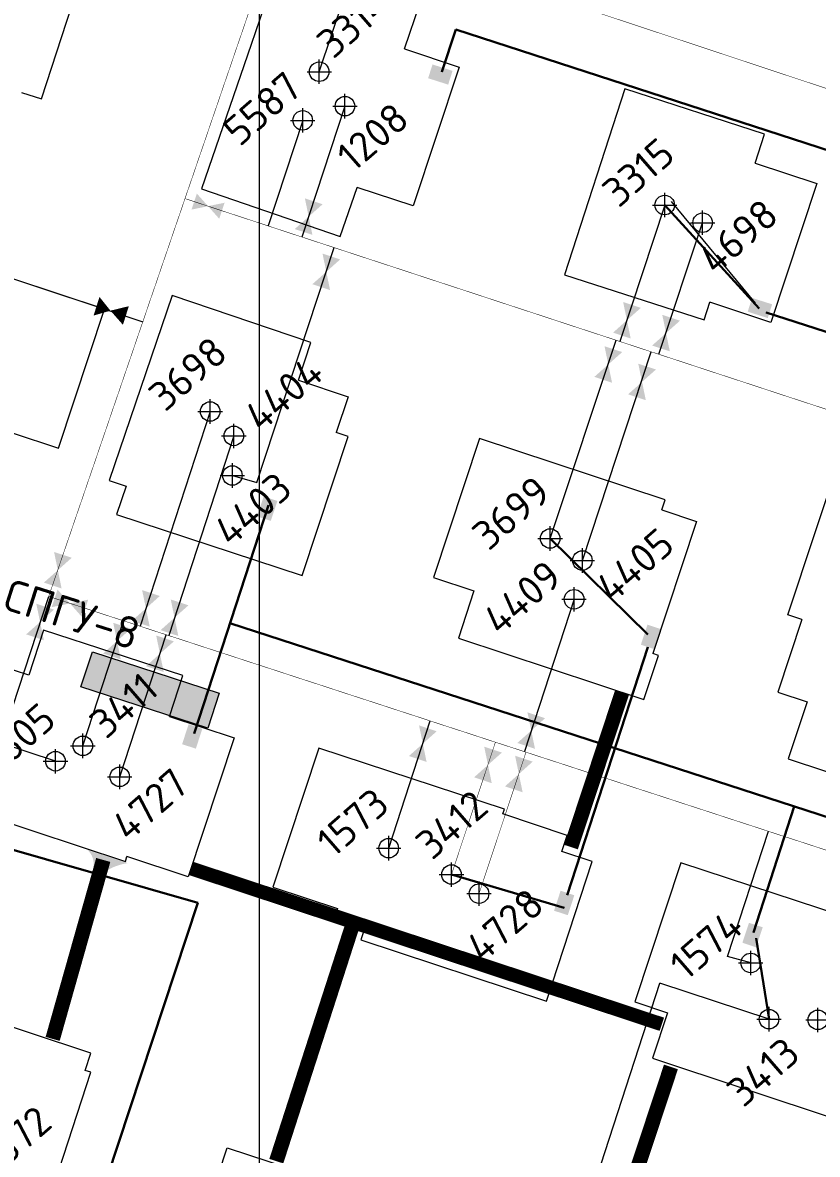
# Model space of a CAD drawing. Header units: millimetres. Extents: x 519 to 9564855, y -810 to 5021775.
# Drawn here: x 9538903.1 to 9539228.5, y 4997489.9 to 4997953.3 of the extents above; entities that cross this region are included whole.
import ezdxf

# ---------------------------------------------------------------- set-up
doc = ezdxf.new("R2010")
doc.units = ezdxf.units.MM
doc.header["$LTSCALE"] = 2
doc.header["$MEASUREMENT"] = 0
doc.header["$PDMODE"] = 2
doc.header["$PDSIZE"] = 5
doc.linetypes.add('1', pattern=[0])
for name, color, linetype in [('164 скв. на 2011 год (измененные)', 121, 'Continuous'), ('Existing roads', 41, 'Continuous'), ('GRID_PULKOVO', 7, 'Continuous'), ('OilColl&Flowlines', 3, 'Continuous'), ('Stage8 wlls text', 7, 'Continuous'), ('Скважины  2018 года', 7, 'Continuous'), ('Скважины на 2013 год.', 21, '1'), ('Скважины на 2020 год', 140, 'Continuous')]:
    doc.layers.add(name, color=color, linetype=linetype)
for name, color, linetype, lineweight in [('200 скв. на 2010 год', 61, 'Continuous', 0), ('Stage 11.Object 2.Frame&Text', 26, 'Continuous', 53), ('WELLS(drilled after 2000y)', 6, 'Continuous', 40), ('Электро', 1, 'Continuous', 30), ('Электроснаб', 1, 'Continuous', 18), ('Электроснабжене', 1, 'Continuous', 18)]:
    doc.layers.add(name, color=color, linetype=linetype, lineweight=lineweight)
doc.styles.add('Elect', font='isocpeur.ttf')

# ---------------------------------------------------------------- blocks, each defined once
blk = doc.blocks.new('92051501$0$VALVE')
at = {"layer": 'OilColl&Flowlines'}
for points in [[(-5.97, -3.45), (-5.97, 3.45), (0, 0)], [(5.97, -3.45), (0, 0), (5.97, 3.45)]]:
    blk.add_solid(points, dxfattribs=at)

msp = doc.modelspace()

# ---------------------------------------------------------------- hatches: boundary and pattern name
at = {"linetype": 'ByBlock', "lineweight": 0, "ltscale": 80}
msp.add_hatch(color=1, dxfattribs=at).paths.add_polyline_path([(9538931.6845, 4997695.65896), (9538927.01992, 4997681.30284), (9538978.9959, 4997664.41482), (9538983.66048, 4997678.77094)])
at = {"layer": 'Existing roads', "linetype": 'ByBlock', "lineweight": 0}
h = msp.add_hatch(color=256, dxfattribs=at)
edge = h.paths.add_edge_path()
edge.add_line((9538932.1137, 4997607.67443), (9538932.30357, 4997607.6116))
edge.add_line((9538932.30357, 4997607.6116), (9538937.2624, 4997605.97082))
edge.add_arc((9538949.7105, 4997585.41205), 24.03369, 98.4856886, 121.1944372, ccw=False)
edge.add_line((9538946.16403, 4997609.18264), (9538929.6461, 4997614.64812))
edge.add_arc((9538924.48354, 4997608.89796), 7.72763, -9.1101325, 48.0821332, ccw=False)
at = {"layer": 'Электро', "ltscale": 7.5}
for points in [[(9539070.93245, 4997936.17506), (9539069.13668, 4997930.54293), (9539077.34754, 4997927.92496), (9539079.1433, 4997933.55708)], [(9539201.76558, 4997840.58946), (9539199.96981, 4997834.95733), (9539208.18067, 4997832.33936), (9539209.97643, 4997837.97148)]]:
    msp.add_hatch(color=256, dxfattribs=at).paths.add_polyline_path(points)
at = {"layer": 'Электро'}
for points in [[(9538999.11577, 4997751.15093), (9539004.728, 4997749.29394), (9539007.43523, 4997757.4758), (9539001.82299, 4997759.33279)], [(9539156.24452, 4997698.62645), (9539161.85676, 4997696.76946), (9539164.56399, 4997704.95132), (9539158.95175, 4997706.80831)], [(9538968.41341, 4997657.89189), (9538974.02565, 4997656.0349), (9538976.73288, 4997664.21676), (9538971.12064, 4997666.07374)], [(9539120.68489, 4997589.70854), (9539126.29713, 4997587.85156), (9539129.00435, 4997596.03342), (9539123.39212, 4997597.8904)], [(9539197.80346, 4997576.56999), (9539203.41569, 4997574.713), (9539206.12292, 4997582.89486), (9539200.51069, 4997584.75185)]]:
    msp.add_hatch(color=256, dxfattribs=at).paths.add_polyline_path(points)
at = {"layer": 'Электроснаб', "lineweight": 0, "ltscale": 7.5}
for points in [[(9539070.93245, 4997936.17506), (9539069.13668, 4997930.54293), (9539077.34754, 4997927.92496), (9539079.1433, 4997933.55708)], [(9539201.76558, 4997840.58946), (9539199.96981, 4997834.95733), (9539208.18067, 4997832.33936), (9539209.97643, 4997837.97148)]]:
    msp.add_hatch(color=1, dxfattribs=at).paths.add_polyline_path(points)
at = {"layer": 'Электроснаб', "lineweight": 0}
for points in [[(9538999.11577, 4997751.15093), (9539004.728, 4997749.29394), (9539007.43523, 4997757.4758), (9539001.82299, 4997759.33279)], [(9539156.24452, 4997698.62645), (9539161.85676, 4997696.76946), (9539164.56399, 4997704.95132), (9539158.95175, 4997706.80831)], [(9538968.41341, 4997657.89189), (9538974.02565, 4997656.0349), (9538976.73288, 4997664.21676), (9538971.12064, 4997666.07374)], [(9539120.68489, 4997589.70854), (9539126.29713, 4997587.85156), (9539129.00435, 4997596.03342), (9539123.39212, 4997597.8904)], [(9539197.80346, 4997576.56999), (9539203.41569, 4997574.713), (9539206.12292, 4997582.89486), (9539200.51069, 4997584.75185)]]:
    msp.add_hatch(color=1, dxfattribs=at).paths.add_polyline_path(points)
at = {"layer": 'Электроснабжене', "lineweight": 0, "ltscale": 7.5}
for points in [[(9539070.93245, 4997936.17506), (9539069.13668, 4997930.54293), (9539077.34754, 4997927.92496), (9539079.1433, 4997933.55708)], [(9539201.76558, 4997840.58946), (9539199.96981, 4997834.95733), (9539208.18067, 4997832.33936), (9539209.97643, 4997837.97148)]]:
    msp.add_hatch(color=1, dxfattribs=at).paths.add_polyline_path(points)
at = {"layer": 'Электроснабжене', "lineweight": 0}
for points in [[(9538999.11577, 4997751.15093), (9539004.728, 4997749.29394), (9539007.43523, 4997757.4758), (9539001.82299, 4997759.33279)], [(9539156.24452, 4997698.62645), (9539161.85676, 4997696.76946), (9539164.56399, 4997704.95132), (9539158.95175, 4997706.80831)], [(9538968.41341, 4997657.89189), (9538974.02565, 4997656.0349), (9538976.73288, 4997664.21676), (9538971.12064, 4997666.07374)], [(9539120.68489, 4997589.70854), (9539126.29713, 4997587.85156), (9539129.00435, 4997596.03342), (9539123.39212, 4997597.8904)], [(9539197.80346, 4997576.56999), (9539203.41569, 4997574.713), (9539206.12292, 4997582.89486), (9539200.51069, 4997584.75185)]]:
    msp.add_hatch(color=1, dxfattribs=at).paths.add_polyline_path(points)

# ---------------------------------------------------------------- linework, layer by layer
at = {"color": 3, "linetype": 'ByBlock', "lineweight": 0, "ltscale": 80}
for points in [[(9539166, 4997878.6), (9539147.66947, 4997822.74438)], [(9539163.61288, 4997817.50527), (9539181.5, 4997871.4)], [(9539119.1, 4997742.1), (9539146.1387, 4997823.24741)], [(9539132.3, 4997733.1), (9539160.38474, 4997818.56606)], [(9538894.19407, 4997658.28732), (9538913.81972, 4997718.38891)], [(9538942.9, 4997644.5), (9538961.89694, 4997702.69469)], [(9539096.83834, 4997353.25615), (9539164.05894, 4997559.98422)], [(9539208.7, 4997545.3), (9539164.05894, 4997559.98422)]]:
    msp.add_lwpolyline(points, dxfattribs=at)
at = {"color": 1, "linetype": 'ByBlock', "lineweight": 0, "ltscale": 80}
msp.add_lwpolyline([(9538931.6845, 4997695.65896), (9538983.66048, 4997678.77094), (9538978.9959, 4997664.41482), (9538927.01992, 4997681.30284)], close=True, dxfattribs=at)
at = {"color": 3, "linetype": 'ByBlock', "lineweight": 0, "ltscale": 80, "const_width": 0.2}
for points in [[(9539078.7, 4997604.5), (9539096.70686, 4997658.75554)], [(9539090, 4997596.7), (9539109.21981, 4997654.67548)]]:
    msp.add_lwpolyline(points, dxfattribs=at)
at = {"layer": '164 скв. на 2011 год (измененные)', "color": 0, "linetype": 'ByBlock', "lineweight": 0}
for points in [[(9539202.96128, 4997895.8075), (9539206.80444, 4997907.68627), (9539149.71672, 4997926.22959), (9539124.99229, 4997850.11263), (9539182.08001, 4997831.56931), (9539184.48689, 4997838.82293)], [(9539164.85927, 4997753.83069), (9539166.21798, 4997757.92241), (9539090.23745, 4997783.06299), (9539071.38202, 4997726.0776), (9539087.90628, 4997720.61002)], [(9539123.94517, 4997613.89735), (9539126.08221, 4997620.46642), (9539099.74396, 4997629.31137), (9539099.74396, 4997629.31137), (9539099.74396, 4997629.31137)], [(9539032.00968, 4997590.63208), (9539032.00968, 4997590.63208), (9539031.3178, 4997588.53358), (9539043.77038, 4997584.24567), (9539043.77038, 4997584.24567)], [(9539167.15551, 4997547.93527), (9539160.98202, 4997529.2776), (9539236.96254, 4997504.13702), (9539238.90608, 4997510.01083)]]:
    msp.add_lwpolyline(points, dxfattribs=at)
for centre in [(9539166, 4997878.6), (9539119.1, 4997742.1), (9539078.7, 4997604.5), (9539208.7, 4997545.3)]:
    msp.add_circle(centre, 4, dxfattribs=at)
for p in [(9539166, 4997878.6), (9539119.1, 4997742.1), (9539078.7, 4997604.5), (9539208.7, 4997545.3)]:
    msp.add_point(p, dxfattribs=at)
at = {"layer": '200 скв. на 2010 год', "color": 0, "linetype": 'ByBlock', "lineweight": 0}
for points in [[(9539059.45879, 4997942.5586), (9539081.8759, 4997935.1015), (9539063.06023, 4997878.23631), (9539040.08462, 4997885.83852)], [(9539202.96131, 4997895.80761), (9539228.2759, 4997887.4015), (9539209.46023, 4997830.53631), (9539184.48689, 4997838.82293)], [(9539016.02428, 4997806.87339), (9539036.3759, 4997800.1015), (9539031.53302, 4997785.46522)], [(9539164.85977, 4997753.83217), (9539179.0759, 4997749.1015), (9539161.16216, 4997694.96214), (9539161.16216, 4997694.96214)], [(9538963.28356, 4997669.2787), (9538989.6759, 4997660.5015), (9538970.86023, 4997603.63631), (9538945.86212, 4997611.90773)], [(9539136.27562, 4997609.88603), (9539136.27562, 4997609.88603), (9539123.94517, 4997613.89735)], [(9539043.75354, 4997584.25146), (9539043.75354, 4997584.25146), (9539041.63663, 4997577.77394), (9539117.61361, 4997552.72404), (9539136.27562, 4997609.88603)]]:
    msp.add_lwpolyline(points, dxfattribs=at)
at = {"layer": '200 скв. на 2010 год', "color": 0, "linetype": 'ByBlock', "lineweight": 0, "elevation": 0.00005}
msp.add_lwpolyline([(9539222.11548, 4997708.89653), (9539212.28202, 4997679.17759), (9539224.2994, 4997675.20126)], dxfattribs=at)
at = {"layer": '200 скв. на 2010 год', "color": 0, "linetype": 'ByBlock', "lineweight": 0}
for centre in [(9539035.1, 4997919.1), (9539181.5, 4997871.4), (9538989.6, 4997784.1), (9539132.3, 4997733.1), (9538942.9, 4997644.5), (9539090, 4997596.7), (9539228.7, 4997545)]:
    msp.add_circle(centre, 4, dxfattribs=at)
for p in [(9539035.1, 4997919.1), (9539181.5, 4997871.4), (9538989.6, 4997784.1), (9539132.3, 4997733.1), (9538942.9, 4997644.5), (9539090, 4997596.7), (9539228.7, 4997545)]:
    msp.add_point(p, dxfattribs=at)
at = {"layer": 'Existing roads', "linetype": 'ByBlock', "lineweight": 0, "ltscale": 80, "const_width": 6}
for points in [[(9539127.59048, 4997615.75705), (9539148.55935, 4997679.12973)], [(9539140.13511, 4997439.86818), (9539168.54946, 4997525.74279)]]:
    msp.add_lwpolyline(points, dxfattribs=at)
at = {"layer": 'Existing roads', "linetype": 'ByBlock', "lineweight": 0, "const_width": 6, "flags": 128}
msp.add_lwpolyline([(9538915.43202, 4997537.21923), (9538936.14575, 4997610.4792)], dxfattribs=at)
at = {"layer": 'Existing roads', "lineweight": 0, "const_width": 5.7, "flags": 128}
msp.add_lwpolyline([(9539164.82134, 4997543.20311), (9538972.08126, 4997607.01985)], dxfattribs=at)
at = {"layer": 'Existing roads', "linetype": 'ByBlock', "lineweight": 0, "ltscale": 25, "const_width": 6}
msp.add_lwpolyline([(9539006.9994, 4997487.15647), (9539038.58522, 4997585.00022)], dxfattribs=at)
at = {"layer": 'GRID_PULKOVO', "lineweight": 0}
msp.add_line((9539000, 5010000), (9539000, 4992000), dxfattribs=at)
at = {"layer": 'OilColl&Flowlines', "color": 3, "linetype": 'ByBlock', "lineweight": 0, "ltscale": 5}
for p, q in [((9539035.1, 4997919.1), (9539017.4936, 4997865.52108)), ((9538989.6, 4997784.1), (9538962.95028, 4997702.36908))]:
    msp.add_line(p, q, dxfattribs=at)
at = {"layer": 'OilColl&Flowlines', "lineweight": 0}
msp.add_line((9538859.8773, 4997861.59551), (9538952.34185, 4997830.84913), dxfattribs=at)
at = {"layer": 'OilColl&Flowlines', "color": 3, "linetype": 'ByBlock', "lineweight": 0, "ltscale": 80, "const_width": 0.2}
for points in [[(9539050.68798, 4998117.95758), (9538913.81972, 4997718.38891)], [(9539378.65359, 4997837.51385), (9539344.37533, 4997849.45418), (9539355.78938, 4997885.35661), (9539010.08908, 4998000)], [(9538969.60839, 4997881.25649), (9539246.75417, 4997790.18446), (9539250.84175, 4997781.81017), (9539349.95304, 4997749.49329)], [(9538913.81972, 4997718.38891), (9539310.19978, 4997588.99549)]]:
    msp.add_lwpolyline(points, dxfattribs=at)
at = {"layer": 'OilColl&Flowlines', "lineweight": 0}
msp.add_lwpolyline([(9538945.40515, 4997833.38986, 8, 0, 0), (9538939.10238, 4997835.38136, 0, 8, 0), (9538933.3876, 4997837.18708, 8, 8, 0)], format="xyseb", dxfattribs=at)
for points in [[(9539025.93551, 4997878.94533), (9539020.23699, 4997873.86963), (9539018.69057, 4997881.34255)], [(9539021.78341, 4997866.39672), (9539014.53846, 4997868.79394), (9539020.23699, 4997873.86963)], [(9539033.15161, 4997856.35949), (9539027.45309, 4997851.2838), (9539025.90667, 4997858.75671)], [(9539028.9995, 4997843.81088), (9539021.75456, 4997846.2081), (9539027.45309, 4997851.2838)], [(9539156.22231, 4997836.51756), (9539150.52378, 4997831.44187), (9539148.97737, 4997838.91478)], [(9539152.0702, 4997823.96895), (9539144.82526, 4997826.36617), (9539150.52378, 4997831.44187)], [(9539172.24346, 4997831.25594), (9539166.54494, 4997826.18025), (9539164.99852, 4997833.65316)], [(9539168.09135, 4997818.70733), (9539160.84641, 4997821.10455), (9539166.54494, 4997826.18025)], [(9539148.59215, 4997818.42493), (9539142.89363, 4997813.34924), (9539141.34721, 4997820.82215)], [(9539144.44004, 4997805.87632), (9539137.1951, 4997808.27354), (9539142.89363, 4997813.34924)], [(9539162.4098, 4997811.27858), (9539156.71127, 4997806.20288), (9539155.16485, 4997813.6758)], [(9539158.25769, 4997798.72997), (9539151.01274, 4997801.12719), (9539156.71127, 4997806.20288)], [(9538923.24867, 4997734.19754), (9538917.55014, 4997729.12184), (9538916.00373, 4997736.59476)], [(9538919.09656, 4997721.64893), (9538911.85162, 4997724.04615), (9538917.55014, 4997729.12184)], [(9538915.02244, 4997713.96132), (9538917.41966, 4997721.20626), (9538922.49535, 4997715.50774)], [(9538959.30815, 4997718.54714), (9538953.60962, 4997713.47145), (9538952.0632, 4997720.94436)], [(9538915.98186, 4997712.98306), (9538910.28334, 4997707.90736), (9538908.73692, 4997715.38028)], [(9538927.57105, 4997709.80921), (9538922.49535, 4997715.50774), (9538929.96827, 4997717.05415)], [(9538971.02336, 4997714.72719), (9538965.32483, 4997709.65149), (9538963.77842, 4997717.12441)], [(9538955.15604, 4997705.99853), (9538947.91109, 4997708.39575), (9538953.60962, 4997713.47145)], [(9538966.87125, 4997702.17858), (9538959.62631, 4997704.5758), (9538965.32483, 4997709.65149)], [(9538911.82975, 4997700.43445), (9538904.58481, 4997702.83167), (9538910.28334, 4997707.90736)], [(9538947.4832, 4997705.16473), (9538941.78468, 4997700.08903), (9538940.23826, 4997707.56195)], [(9538965.05245, 4997699.98017), (9538959.35392, 4997694.90447), (9538957.80751, 4997702.37739)], [(9538943.3311, 4997692.61611), (9538936.08615, 4997695.01334), (9538941.78468, 4997700.08903)], [(9538960.90034, 4997687.43156), (9538953.6554, 4997689.82878), (9538959.35392, 4997694.90447)], [(9539117.04963, 4997668.51691), (9539111.3511, 4997663.44121), (9539109.80468, 4997670.91413)], [(9539072.6668, 4997663.1657), (9539066.96827, 4997658.09), (9539065.42185, 4997665.56292)], [(9539112.89752, 4997655.96829), (9539105.65257, 4997658.36551), (9539111.3511, 4997663.44121)], [(9539068.51469, 4997650.61708), (9539061.26974, 4997653.0143), (9539066.96827, 4997658.09)], [(9539099.34686, 4997654.45631), (9539093.64834, 4997649.38062), (9539092.10192, 4997656.85354)], [(9539111.98478, 4997650.74275), (9539106.28625, 4997645.66706), (9539104.73983, 4997653.13998)], [(9539095.19476, 4997641.9077), (9539087.94981, 4997644.30492), (9539093.64834, 4997649.38062)], [(9539107.83267, 4997638.19414), (9539100.58773, 4997640.59136), (9539106.28625, 4997645.66706)]]:
    msp.add_solid(points, dxfattribs=at)
at = {"layer": 'Stage8 wlls text', "color": 0, "linetype": 'ByBlock', "lineweight": 0}
for points in [[(9538860.75731, 4997797.89901), (9538917.76254, 4997779.03702), (9538936.61798, 4997836.02241), (9538860.63745, 4997861.16299), (9538852.64269, 4997837.00099)], [(9539224.2994, 4997675.20126), (9539216.58202, 4997651.8776), (9539292.56254, 4997626.73702), (9539311.41798, 4997683.72241), (9539298.79829, 4997687.89804)], [(9538928.80354, 4997524.32764), (9538931.11798, 4997531.32241), (9538855.13745, 4997556.46299), (9538836.28202, 4997499.4776), (9538838.8176, 4997498.63862)]]:
    msp.add_lwpolyline(points, dxfattribs=at)
at = {"layer": 'WELLS(drilled after 2000y)', "color": 0, "linetype": 'ByBlock', "lineweight": 0}
msp.add_line((9539216.39197, 4997710.79033), (9539241.53255, 4997786.77086), dxfattribs=at)
at = {"layer": 'WELLS(drilled after 2000y)', "color": 0, "lineweight": 0}
msp.add_line((9539222.11548, 4997708.89653, 0.00005), (9539216.39197, 4997710.79033), dxfattribs=at)
at = {"layer": 'Скважины  2018 года', "color": 3, "lineweight": 0, "ltscale": 50}
msp.add_line((9539017.8, 4997913.3), (9539003.5998, 4997870.08668), dxfattribs=at)
at = {"layer": 'Скважины  2018 года', "color": 3, "linetype": 'ByBlock', "lineweight": 0, "ltscale": 50}
for p, q in [((9538999.06999, 4997765.06849), (9539030.65749, 4997861.19533)), ((9538989, 4997767.9), (9538999.06999, 4997765.06849)), ((9539128.9, 4997717.2), (9539108.53855, 4997654.82533)), ((9539053, 4997615.3), (9539070.0084, 4997667.40303)), ((9539191.68686, 4997570.94622), (9539208.42419, 4997622.21889)), ((9539201.2, 4997568.3), (9539191.68686, 4997570.94622))]:
    msp.add_line(p, q, dxfattribs=at)
at = {"layer": 'Скважины  2018 года', "color": 0, "linetype": 'ByBlock', "lineweight": 0}
for points in [[(9538996.68673, 4997944.4077), (9538976.4186, 4997885.23614), (9539033.15451, 4997865.71598), (9539040.07844, 4997885.84057)], [(9538945.54681, 4997763.52555), (9538941.6178, 4997751.93358), (9539017.59478, 4997726.88368), (9539036.3822, 4997783.86642), (9539031.53302, 4997785.46522)], [(9539087.90628, 4997720.61002), (9539081.5178, 4997701.23358), (9539157.49478, 4997676.18368), (9539163.43785, 4997694.20916), (9539161.16216, 4997694.96214)], [(9538905.65888, 4997686.09411), (9538888.00522, 4997691.91632), (9538869.2178, 4997634.93358), (9538945.19478, 4997609.88368), (9538945.86145, 4997611.90795)], [(9539099.74396, 4997629.31137), (9539100.3822, 4997631.26642), (9539024.40522, 4997656.31632), (9539005.6178, 4997599.33358), (9539032.00968, 4997590.63208)], [(9539244.32788, 4997571.36295), (9539248.5822, 4997584.26642), (9539172.60522, 4997609.31632), (9539153.8178, 4997552.33358), (9539167.15551, 4997547.93527)]]:
    msp.add_lwpolyline(points, dxfattribs=at)
for centre in [(9539017.8, 4997913.3), (9538989, 4997767.9), (9539128.9, 4997717.2), (9538916.6, 4997650.9), (9539053, 4997615.3), (9539201.2, 4997568.3)]:
    msp.add_circle(centre, 4, dxfattribs=at)
for p in [(9539017.8, 4997913.3), (9538989, 4997767.9), (9539128.9, 4997717.2), (9538916.6, 4997650.9), (9539053, 4997615.3), (9539201.2, 4997568.3)]:
    msp.add_point(p, dxfattribs=at)
at = {"layer": 'Скважины на 2013 год.', "color": 3, "linetype": 'ByBlock', "lineweight": 0, "ltscale": 5}
for p, q in [((9539024.55646, 4997933.18877), (9539043.25601, 4997989.00097)), ((9538979.9, 4997794.1), (9538951.23096, 4997706.17647)), ((9538927.8, 4997657.2), (9538944.31487, 4997707.84879)), ((9538916.6, 4997650.9), (9538894.19407, 4997658.28732))]:
    msp.add_line(p, q, dxfattribs=at)
at = {"layer": 'Скважины на 2013 год.', "color": 0, "linetype": 'ByBlock', "lineweight": 0}
for points in [[(9538902.6724, 4997924.70793), (9538910.91178, 4997922.03582), (9538929.39691, 4997979.11734), (9538853.28822, 4998003.76418), (9538849.05022, 4997990.67736)], [(9539059.45879, 4997942.5586), (9539065.87552, 4997961.34432), (9539009.09647, 4997980.73863), (9538996.68673, 4997944.4077)], [(9539016.02428, 4997806.87339), (9539021.16766, 4997822.33084), (9538964.35333, 4997841.62159), (9538938.63234, 4997765.86916), (9538945.54681, 4997763.52555)], [(9538963.28356, 4997669.2787), (9538968.71157, 4997685.94445), (9538911.66057, 4997704.52355), (9538905.65888, 4997686.09411)], [(9538838.8176, 4997498.63862), (9538836.40309, 4997491.18266), (9538912.51178, 4997466.53582), (9538930.99691, 4997523.61734), (9538928.80354, 4997524.32764)]]:
    msp.add_lwpolyline(points, dxfattribs=at)
at = {"layer": 'Скважины на 2013 год.', "color": 0, "linetype": 'ByBlock', "lineweight": 0, "ltscale": 200}
msp.add_lwpolyline([(9539040.00984, 4997885.64117), (9539040.01644, 4997885.63891), (9539040.08462, 4997885.83852)], dxfattribs=at)
at = {"layer": 'Скважины на 2013 год.', "color": 0, "linetype": 'ByBlock', "lineweight": 0}
for centre in [(9539024.55646, 4997933.18877), (9538979.9, 4997794.1), (9538927.8, 4997657.2)]:
    msp.add_circle(centre, 4, dxfattribs=at)
for p in [(9539024.55646, 4997933.18877), (9538979.9, 4997794.1), (9538927.8, 4997657.2)]:
    msp.add_point(p, dxfattribs=at)
at = {"layer": 'Скважины на 2020 год', "color": 0, "linetype": 'ByBlock', "lineweight": 0}
msp.add_lwpolyline([(9538979.85711, 4997471.4668), (9538986.83745, 4997492.56299), (9539062.25382, 4997467.92128), (9539043.44854, 4997410.36737), (9538998.53214, 4997425.37207)], dxfattribs=at)
at = {"layer": 'Электро', "ltscale": 25}
for p, q in [((9539074.80498, 4997933.14391), (9539080.44547, 4997950.50357)), ((9539281.08768, 4997885.31097, 0), (9539080.44547, 4997950.50357, 0)), ((9539258.94484, 4997817.94649), (9539207.4749, 4997834.67008)), ((9539202.30387, 4997580.82404), (9539219.0391, 4997632.32979, 0))]:
    msp.add_line(p, q, dxfattribs=at)
at = {"layer": 'Электро', "ltscale": 2}
for p, q in [((9539166, 4997878.6), (9539204.6031, 4997836.21114)), ((9539119.1, 4997742.1), (9539159.12688, 4997702.83367)), ((9539078.7, 4997604.5), (9539124.83796, 4997590.92508))]:
    msp.add_line(p, q, dxfattribs=at)
at = {"layer": 'Электро'}
for p, q in [((9538973.33184, 4997662.21895, 0), (9539003.73643, 4997755.79466, 0)), ((9538452.92742, 4997742.98135, 0), (9538974.87953, 4997592.85868)), ((9539317.90504, 4997600.2063, 0), (9538988.01051, 4997707.39553, 0)), ((9539159.04746, 4997697.6492, 0), (9539126.03723, 4997596.05417, 0)), ((9538937.68193, 4997480.43912), (9538974.87953, 4997592.85868))]:
    msp.add_line(p, q, dxfattribs=at)
at = {"layer": 'Электро', "ltscale": 0.05}
msp.add_line((9539208.7, 4997545.3), (9539203.46542, 4997578.44492), dxfattribs=at)
at = {"layer": 'Электроснаб', "color": 1, "lineweight": 0, "ltscale": 25}
for p, q in [((9539074.80498, 4997933.14391), (9539080.44547, 4997950.50357)), ((9539281.08768, 4997885.31097, 0), (9539080.44547, 4997950.50357, 0)), ((9539258.94484, 4997817.94649), (9539207.4749, 4997834.67008)), ((9539202.30387, 4997580.82404), (9539219.0391, 4997632.32979, 0))]:
    msp.add_line(p, q, dxfattribs=at)
at = {"layer": 'Электроснаб', "color": 1, "lineweight": 0, "ltscale": 2}
for p, q in [((9539168.6, 4997880.1), (9539203.07214, 4997838.46395)), ((9539119.1, 4997742.1), (9539159.12688, 4997702.83367)), ((9539078.7, 4997604.5), (9539124.83796, 4997590.92508))]:
    msp.add_line(p, q, dxfattribs=at)
at = {"layer": 'Электроснаб', "color": 1, "lineweight": 0}
for p, q in [((9538973.33184, 4997662.21895, 0), (9539003.73643, 4997755.79466, 0)), ((9538452.92742, 4997742.98135, 0), (9538974.87953, 4997592.85868)), ((9539317.90504, 4997600.2063, 0), (9538988.01051, 4997707.39553, 0)), ((9539159.04746, 4997697.6492, 0), (9539126.03723, 4997596.05417, 0)), ((9538937.68193, 4997480.43912), (9538974.87953, 4997592.85868))]:
    msp.add_line(p, q, dxfattribs=at)
at = {"layer": 'Электроснабжене', "color": 1, "lineweight": 0, "ltscale": 25}
for p, q in [((9539074.80498, 4997933.14391), (9539080.44547, 4997950.50357)), ((9539281.08768, 4997885.31097, 0), (9539080.44547, 4997950.50357, 0)), ((9539258.94484, 4997817.94649), (9539207.4749, 4997834.67008)), ((9539202.30387, 4997580.82404), (9539219.0391, 4997632.32979, 0))]:
    msp.add_line(p, q, dxfattribs=at)
at = {"layer": 'Электроснабжене', "color": 1, "lineweight": 0, "ltscale": 2}
for p, q in [((9539168.6, 4997880.1), (9539203.07214, 4997838.46395)), ((9539119.1, 4997742.1), (9539159.12688, 4997702.83367)), ((9539078.7, 4997604.5), (9539124.83796, 4997590.92508))]:
    msp.add_line(p, q, dxfattribs=at)
at = {"layer": 'Электроснабжене', "color": 1, "lineweight": 0}
for p, q in [((9538973.33184, 4997662.21895, 0), (9539003.73643, 4997755.79466, 0)), ((9539317.90504, 4997600.2063, 0), (9538988.01051, 4997707.39553, 0)), ((9539159.04746, 4997697.6492, 0), (9539126.03723, 4997596.05417, 0)), ((9538937.68193, 4997480.43912), (9538974.87953, 4997592.85868))]:
    msp.add_line(p, q, dxfattribs=at)

# ---------------------------------------------------------------- block references
at = {"layer": 'OilColl&Flowlines', "lineweight": 0, "rotation": 341.6915559985447}
msp.add_blockref('92051501$0$VALVE', (9538979.04036, 4997878.15708), dxfattribs=at)

# ---------------------------------------------------------------- texts
at = {"layer": '164 скв. на 2011 год (измененные)', "color": 0, "linetype": 'ByBlock', "lineweight": 0, "style": 'Elect'}
for s, p in [('3315', (9539147.20201, 4997877.12951)), ('3699', (9539093.94936, 4997736.66778)), ('3412', (9539070.78433, 4997610.03801)), ('3413', (9539198.20418, 4997508.7246))]:
    msp.add_text(s, height=12, rotation=41, dxfattribs=at).set_placement(p)
at = {"layer": '200 скв. на 2010 год', "color": 0, "linetype": 'ByBlock', "lineweight": 0, "style": 'Elect'}
for s, p in [('1208', (9539038.54673, 4997891.74064)), ('4698', (9539186.63284, 4997849.59647)), ('4404', (9539000.6348, 4997785.1966)), ('4405', (9539144.47141, 4997715.15712)), ('4727', (9538946.43849, 4997617.51303)), ('4728', (9539091.40023, 4997567.94249))]:
    msp.add_text(s, height=12, rotation=41, dxfattribs=at).set_placement(p)
at = {"layer": 'Stage 11.Object 2.Frame&Text', "color": 5, "lineweight": 0, "style": 'Elect'}
msp.add_text('CПГУ-8', height=13.005167, rotation=342.3625988, dxfattribs=at).set_placement((9538893.98214, 4997713.54128))
at = {"layer": 'Скважины  2018 года', "color": 0, "linetype": 'ByBlock', "lineweight": 0, "style": 'Elect'}
for s, p in [('5587', (9538991.98759, 4997902.15425)), ('4403', (9538988.18535, 4997738.26324)), ('4409', (9539098.36115, 4997701.92749)), ('5605', (9538891.72211, 4997643.94613)), ('1573', (9539030.31316, 4997611.01328)), ('1574', (9539174.79037, 4997560.62313))]:
    msp.add_text(s, height=12, rotation=41, dxfattribs=at).set_placement(p)
at = {"layer": 'Скважины на 2013 год.', "color": 0, "linetype": 'ByBlock', "lineweight": 0, "style": 'Elect'}
for s, p in [('3314', (9539030.30056, 4997938.05219)), ('3698', (9538961.49669, 4997793.59759)), ('3411', (9538937.29951, 4997659.56915)), ('1572', (9538892.36979, 4997481.01917))]:
    msp.add_text(s, height=12, rotation=41, dxfattribs=at).set_placement(p)

doc.saveas('drawing.dxf')
